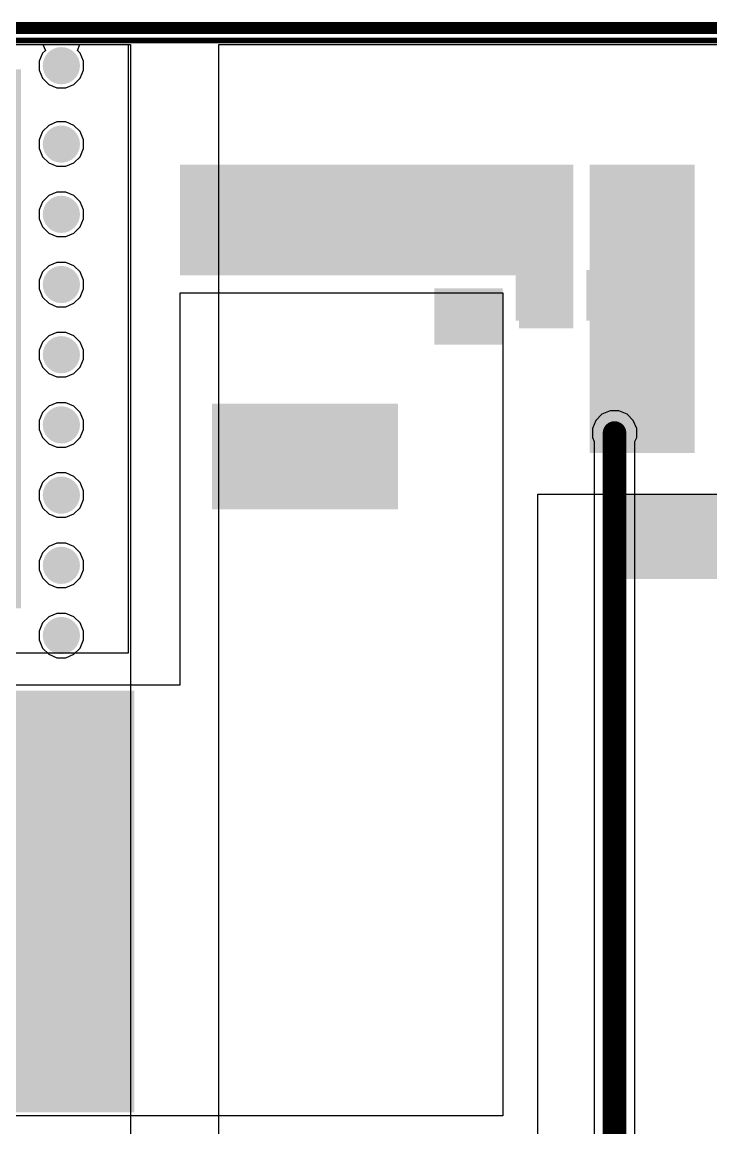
# Model space of a CAD drawing. Header units: millimetres. Extents: x 0 to 214, y 0 to 214.
# Drawn here: x 4.133 to 4.718, y 3.003 to 3.942 of the extents above; entities that cross this region are included whole.
import ezdxf

# ---------------------------------------------------------------- set-up
doc = ezdxf.new("R2010")
doc.units = ezdxf.units.MM
doc.header["$MEASUREMENT"] = 0
for name, color, linetype in [('BottomLayer', 5, 'Continuous'), ('BottomPaste', 16, 'Continuous'), ('BottomSolder', 6, 'Continuous'), ('Mechanical1', 6, 'Continuous'), ('TopLayer', 1, 'Continuous'), ('TopOverlay', 2, 'Continuous'), ('TopSolder', 216, 'Continuous'), ('ViaHoleLayer', 16, 'Continuous')]:
    doc.layers.add(name, color=color, linetype=linetype)

# ---------------------------------------------------------------- blocks, each defined once
blk = doc.blocks.new('760895631_6')
at = {"layer": 'TopOverlay', "const_width": 0.005}
blk.add_lwpolyline([(-0.80709, 0.82546), (0.84843, 0.82546)], dxfattribs=at)
blk = doc.blocks.new('R___0603_B_139')
at = {"layer": 'BottomLayer'}
for points in [[(-0.045, -0.0175), (-0.045, 0.0175), (-0.015, 0.0175), (-0.015, -0.0175)], [(0.015, -0.0175), (0.015, 0.0175), (0.045, 0.0175), (0.045, -0.0175)]]:
    blk.add_hatch(color=5, dxfattribs=at).paths.add_polyline_path(points)
at = {"layer": 'BottomPaste'}
for points in [[(-0.045, -0.0175), (-0.045, 0.0175), (-0.015, 0.0175), (-0.015, -0.0175)], [(0.015, -0.0175), (0.015, 0.0175), (0.045, 0.0175), (0.045, -0.0175)]]:
    blk.add_hatch(color=16, dxfattribs=at).paths.add_polyline_path(points)
at = {"layer": 'BottomSolder'}
for points in [[(-0.049, -0.0215), (-0.049, 0.0215), (-0.011, 0.0215), (-0.011, -0.0215)], [(0.011, -0.0215), (0.011, 0.0215), (0.049, 0.0215), (0.049, -0.0215)]]:
    blk.add_hatch(color=6, dxfattribs=at).paths.add_polyline_path(points)
blk = doc.blocks.new('RES_0805_B_140')
at = {"layer": 'BottomLayer'}
for points in [[(-0.06, 0.025), (-0.02, 0.025), (-0.02, -0.025), (-0.06, -0.025)], [(0.02, 0.025), (0.06, 0.025), (0.06, -0.025), (0.02, -0.025)]]:
    blk.add_hatch(color=5, dxfattribs=at).paths.add_polyline_path(points)
at = {"layer": 'BottomPaste'}
for points in [[(-0.06, 0.025), (-0.02, 0.025), (-0.02, -0.025), (-0.06, -0.025)], [(0.02, 0.025), (0.06, 0.025), (0.06, -0.025), (0.02, -0.025)]]:
    blk.add_hatch(color=16, dxfattribs=at).paths.add_polyline_path(points)
at = {"layer": 'BottomSolder'}
for points in [[(-0.064, 0.029), (-0.016, 0.029), (-0.016, -0.029), (-0.064, -0.029)], [(0.016, 0.029), (0.064, 0.029), (0.064, -0.029), (0.016, -0.029)]]:
    blk.add_hatch(color=6, dxfattribs=at).paths.add_polyline_path(points)
blk = doc.blocks.new('TO_263_B_171')
at = {"layer": 'BottomLayer'}
for points in [[(-0.14094, 0.28504), (-0.05906, 0.28504), (-0.05906, 0.13504), (-0.14094, 0.13504)], [(0.05906, 0.28504), (0.14094, 0.28504), (0.14094, 0.13504), (0.05906, 0.13504)], [(-0.225, -0.03504), (0.225, -0.03504), (0.225, -0.38504), (-0.225, -0.38504)]]:
    blk.add_hatch(color=5, dxfattribs=at).paths.add_polyline_path(points)
at = {"layer": 'BottomPaste'}
for points in [[(-0.14094, 0.28504), (-0.05906, 0.28504), (-0.05906, 0.13504), (-0.14094, 0.13504)], [(0.05906, 0.28504), (0.14094, 0.28504), (0.14094, 0.13504), (0.05906, 0.13504)], [(-0.225, -0.03504), (0.225, -0.03504), (0.225, -0.38504), (-0.225, -0.38504)]]:
    blk.add_hatch(color=16, dxfattribs=at).paths.add_polyline_path(points)
at = {"layer": 'BottomSolder'}
for points in [[(-0.14494, 0.28904), (-0.05506, 0.28904), (-0.05506, 0.13104), (-0.14494, 0.13104)], [(0.05506, 0.28904), (0.14494, 0.28904), (0.14494, 0.13104), (0.05506, 0.13104)], [(-0.229, -0.03104), (0.229, -0.03104), (0.229, -0.38904), (-0.229, -0.38904)]]:
    blk.add_hatch(color=6, dxfattribs=at).paths.add_polyline_path(points)
blk = doc.blocks.new('TO_263_B_173')
at = {"layer": 'BottomLayer'}
for points in [[(-0.14094, 0.28504), (-0.05906, 0.28504), (-0.05906, 0.13504), (-0.14094, 0.13504)], [(0.05906, 0.28504), (0.14094, 0.28504), (0.14094, 0.13504), (0.05906, 0.13504)], [(-0.225, -0.03504), (0.225, -0.03504), (0.225, -0.38504), (-0.225, -0.38504)]]:
    blk.add_hatch(color=5, dxfattribs=at).paths.add_polyline_path(points)
at = {"layer": 'BottomPaste'}
for points in [[(-0.14094, 0.28504), (-0.05906, 0.28504), (-0.05906, 0.13504), (-0.14094, 0.13504)], [(0.05906, 0.28504), (0.14094, 0.28504), (0.14094, 0.13504), (0.05906, 0.13504)], [(-0.225, -0.03504), (0.225, -0.03504), (0.225, -0.38504), (-0.225, -0.38504)]]:
    blk.add_hatch(color=16, dxfattribs=at).paths.add_polyline_path(points)
at = {"layer": 'BottomSolder'}
for points in [[(-0.14494, 0.28904), (-0.05506, 0.28904), (-0.05506, 0.13104), (-0.14494, 0.13104)], [(0.05506, 0.28904), (0.14494, 0.28904), (0.14494, 0.13104), (0.05506, 0.13104)], [(-0.229, -0.03104), (0.229, -0.03104), (0.229, -0.38904), (-0.229, -0.38904)]]:
    blk.add_hatch(color=6, dxfattribs=at).paths.add_polyline_path(points)
blk = doc.blocks.new('SOD_323_B_193')
at = {"layer": 'BottomLayer'}
for points in [[(-0.02953, -0.01772), (-0.06102, -0.01772), (-0.06102, 0.01772), (-0.02953, 0.01772)], [(0.06102, -0.01772), (0.02953, -0.01772), (0.02953, 0.01772), (0.06102, 0.01772)]]:
    blk.add_hatch(color=5, dxfattribs=at).paths.add_polyline_path(points)
at = {"layer": 'BottomPaste'}
for points in [[(-0.02953, -0.01772), (-0.06102, -0.01772), (-0.06102, 0.01772), (-0.02953, 0.01772)], [(0.06102, -0.01772), (0.02953, -0.01772), (0.02953, 0.01772), (0.06102, 0.01772)]]:
    blk.add_hatch(color=16, dxfattribs=at).paths.add_polyline_path(points)
at = {"layer": 'BottomSolder'}
for points in [[(-0.02736, -0.01988), (-0.06319, -0.01988), (-0.06319, 0.01988), (-0.02736, 0.01988)], [(0.06319, -0.01988), (0.02736, -0.01988), (0.02736, 0.01988), (0.06319, 0.01988)]]:
    blk.add_hatch(color=6, dxfattribs=at).paths.add_polyline_path(points)

msp = doc.modelspace()

# ---------------------------------------------------------------- hatches: boundary and pattern name
at = {"layer": 'BottomLayer'}
h = msp.add_hatch(color=5, dxfattribs=at)
edge = h.paths.add_edge_path()
edge.add_arc((4.16616, 3.905), 0.01181, 0, 360)
h = msp.add_hatch(color=5, dxfattribs=at)
edge = h.paths.add_edge_path()
edge.add_arc((4.16616, 3.83838), 0.01181, 0, 360)
for points in [[(4.267, 3.727), (4.59, 3.727), (4.59, 3.821), (4.267, 3.821)], [(4.555, 3.682), (4.601, 3.682), (4.601, 3.821), (4.555, 3.821)], [(4.615, 3.576), (4.704, 3.576), (4.704, 3.821), (4.615, 3.821)], [(4.63, 3.469), (5.015, 3.469), (5.015, 3.541), (4.63, 3.541)]]:
    msp.add_hatch(color=5, dxfattribs=at).paths.add_polyline_path(points)
h = msp.add_hatch(color=5, dxfattribs=at)
edge = h.paths.add_edge_path()
edge.add_arc((4.16616, 3.77875), 0.01181, 0, 360)
h = msp.add_hatch(color=5, dxfattribs=at)
edge = h.paths.add_edge_path()
edge.add_arc((4.16616, 3.71913), 0.01181, 0, 360)
h = msp.add_hatch(color=5, dxfattribs=at)
edge = h.paths.add_edge_path()
edge.add_arc((4.16616, 3.6595), 0.01181, 0, 360)
h = msp.add_hatch(color=5, dxfattribs=at)
edge = h.paths.add_edge_path()
edge.add_arc((4.16616, 3.59987), 0.01181, 0, 360)
h = msp.add_hatch(color=5, dxfattribs=at)
edge = h.paths.add_edge_path()
edge.add_arc((4.636, 3.593), 0.01181, 0, 360)
h = msp.add_hatch(color=5, dxfattribs=at)
edge = h.paths.add_edge_path()
edge.add_arc((4.16616, 3.54025), 0.01181, 0, 360)
h = msp.add_hatch(color=5, dxfattribs=at)
edge = h.paths.add_edge_path()
edge.add_arc((4.16616, 3.48062), 0.01181, 0, 360)
h = msp.add_hatch(color=5, dxfattribs=at)
edge = h.paths.add_edge_path()
edge.add_arc((4.16616, 3.421), 0.01181, 0, 360)
at = {"layer": 'BottomSolder'}
h = msp.add_hatch(color=6, dxfattribs=at)
edge = h.paths.add_edge_path()
edge.add_arc((4.16616, 3.905), 0.01581, 0, 360)
h = msp.add_hatch(color=6, dxfattribs=at)
edge = h.paths.add_edge_path()
edge.add_arc((4.16616, 3.83838), 0.01581, 0, 360)
h = msp.add_hatch(color=6, dxfattribs=at)
edge = h.paths.add_edge_path()
edge.add_arc((4.16616, 3.77875), 0.01581, 0, 360)
h = msp.add_hatch(color=6, dxfattribs=at)
edge = h.paths.add_edge_path()
edge.add_arc((4.16616, 3.71913), 0.01581, 0, 360)
h = msp.add_hatch(color=6, dxfattribs=at)
edge = h.paths.add_edge_path()
edge.add_arc((4.16616, 3.6595), 0.01581, 0, 360)
h = msp.add_hatch(color=6, dxfattribs=at)
edge = h.paths.add_edge_path()
edge.add_arc((4.16616, 3.59987), 0.01581, 0, 360)
h = msp.add_hatch(color=6, dxfattribs=at)
edge = h.paths.add_edge_path()
edge.add_arc((4.636, 3.593), 0.01581, 0, 360)
h = msp.add_hatch(color=6, dxfattribs=at)
edge = h.paths.add_edge_path()
edge.add_arc((4.16616, 3.54025), 0.01581, 0, 360)
h = msp.add_hatch(color=6, dxfattribs=at)
edge = h.paths.add_edge_path()
edge.add_arc((4.16616, 3.48062), 0.01581, 0, 360)
h = msp.add_hatch(color=6, dxfattribs=at)
edge = h.paths.add_edge_path()
edge.add_arc((4.16616, 3.421), 0.01581, 0, 360)
at = {"layer": 'TopLayer'}
h = msp.add_hatch(color=1, dxfattribs=at)
edge = h.paths.add_edge_path()
edge.add_arc((4.16616, 3.905), 0.01181, 0, 360)
h = msp.add_hatch(color=1, dxfattribs=at)
edge = h.paths.add_edge_path()
edge.add_arc((4.16616, 3.83838), 0.01181, 0, 360)
h = msp.add_hatch(color=1, dxfattribs=at)
edge = h.paths.add_edge_path()
edge.add_arc((4.16616, 3.77875), 0.01181, 0, 360)
h = msp.add_hatch(color=1, dxfattribs=at)
edge = h.paths.add_edge_path()
edge.add_arc((4.16616, 3.71913), 0.01181, 0, 360)
h = msp.add_hatch(color=1, dxfattribs=at)
edge = h.paths.add_edge_path()
edge.add_arc((4.16616, 3.6595), 0.01181, 0, 360)
h = msp.add_hatch(color=1, dxfattribs=at)
edge = h.paths.add_edge_path()
edge.add_arc((4.16616, 3.59987), 0.01181, 0, 360)
h = msp.add_hatch(color=1, dxfattribs=at)
edge = h.paths.add_edge_path()
edge.add_arc((4.636, 3.593), 0.01181, 0, 360)
h = msp.add_hatch(color=1, dxfattribs=at)
edge = h.paths.add_edge_path()
edge.add_arc((4.16616, 3.54025), 0.01181, 0, 360)
h = msp.add_hatch(color=1, dxfattribs=at)
edge = h.paths.add_edge_path()
edge.add_arc((4.16616, 3.48062), 0.01181, 0, 360)
h = msp.add_hatch(color=1, dxfattribs=at)
edge = h.paths.add_edge_path()
edge.add_arc((4.16616, 3.421), 0.01181, 0, 360)
at = {"layer": 'TopSolder'}
h = msp.add_hatch(color=216, dxfattribs=at)
edge = h.paths.add_edge_path()
edge.add_arc((4.16616, 3.905), 0.01581, 0, 360)
h = msp.add_hatch(color=216, dxfattribs=at)
edge = h.paths.add_edge_path()
edge.add_arc((4.16616, 3.83838), 0.01581, 0, 360)
h = msp.add_hatch(color=216, dxfattribs=at)
edge = h.paths.add_edge_path()
edge.add_arc((4.16616, 3.77875), 0.01581, 0, 360)
h = msp.add_hatch(color=216, dxfattribs=at)
edge = h.paths.add_edge_path()
edge.add_arc((4.16616, 3.71913), 0.01581, 0, 360)
h = msp.add_hatch(color=216, dxfattribs=at)
edge = h.paths.add_edge_path()
edge.add_arc((4.16616, 3.6595), 0.01581, 0, 360)
h = msp.add_hatch(color=216, dxfattribs=at)
edge = h.paths.add_edge_path()
edge.add_arc((4.16616, 3.59987), 0.01581, 0, 360)
h = msp.add_hatch(color=216, dxfattribs=at)
edge = h.paths.add_edge_path()
edge.add_arc((4.636, 3.593), 0.01581, 0, 360)
h = msp.add_hatch(color=216, dxfattribs=at)
edge = h.paths.add_edge_path()
edge.add_arc((4.16616, 3.54025), 0.01581, 0, 360)
h = msp.add_hatch(color=216, dxfattribs=at)
edge = h.paths.add_edge_path()
edge.add_arc((4.16616, 3.48062), 0.01581, 0, 360)
h = msp.add_hatch(color=216, dxfattribs=at)
edge = h.paths.add_edge_path()
edge.add_arc((4.16616, 3.421), 0.01581, 0, 360)
at = {"layer": 'ViaHoleLayer'}
h = msp.add_hatch(color=16, dxfattribs=at)
edge = h.paths.add_edge_path()
edge.add_arc((4.16616, 3.905), 0.00591, 0, 360)
h = msp.add_hatch(color=16, dxfattribs=at)
edge = h.paths.add_edge_path()
edge.add_arc((4.16616, 3.83838), 0.00591, 0, 360)
h = msp.add_hatch(color=16, dxfattribs=at)
edge = h.paths.add_edge_path()
edge.add_arc((4.16616, 3.77875), 0.00591, 0, 360)
h = msp.add_hatch(color=16, dxfattribs=at)
edge = h.paths.add_edge_path()
edge.add_arc((4.16616, 3.71913), 0.00591, 0, 360)
h = msp.add_hatch(color=16, dxfattribs=at)
edge = h.paths.add_edge_path()
edge.add_arc((4.16616, 3.6595), 0.00591, 0, 360)
h = msp.add_hatch(color=16, dxfattribs=at)
edge = h.paths.add_edge_path()
edge.add_arc((4.16616, 3.59987), 0.00591, 0, 360)
h = msp.add_hatch(color=16, dxfattribs=at)
edge = h.paths.add_edge_path()
edge.add_arc((4.636, 3.593), 0.00591, 0, 360)
h = msp.add_hatch(color=16, dxfattribs=at)
edge = h.paths.add_edge_path()
edge.add_arc((4.16616, 3.54025), 0.00591, 0, 360)
h = msp.add_hatch(color=16, dxfattribs=at)
edge = h.paths.add_edge_path()
edge.add_arc((4.16616, 3.48062), 0.00591, 0, 360)
h = msp.add_hatch(color=16, dxfattribs=at)
edge = h.paths.add_edge_path()
edge.add_arc((4.16616, 3.421), 0.00591, 0, 360)

# ---------------------------------------------------------------- linework, layer by layer
at = {"layer": 'BottomLayer'}
for p, q in [((3.31, 3.923), (4.223, 3.923)), ((4.223, 3.923), (4.223, 3.406)), ((4.267, 3.379), (4.267, 3.712)), ((4.267, 3.712), (4.541, 3.712)), ((4.541, 3.712), (4.541, 3.013)), ((4.571, 2.99), (4.571, 3.541)), ((4.571, 3.541), (4.7595, 3.541)), ((4.223, 3.406), (3.77991, 3.406)), ((3.72108, 3.379), (4.267, 3.379)), ((4.541, 3.013), (3.623, 3.013))]:
    msp.add_line(p, q, dxfattribs=at)
at = {"layer": 'Mechanical1', "const_width": 0.01}
msp.add_lwpolyline([(0.015, 3.93701), (6, 3.93701)], dxfattribs=at)
at = {"layer": 'TopLayer'}
for p, q in [((4.12965, 3.923), (4.15049, 3.923)), ((4.15256, 3.918), (4.15021, 3.91566)), ((4.15049, 3.923), (4.15256, 3.918)), ((4.17976, 3.918), (4.18184, 3.923)), ((4.18211, 3.91566), (4.17976, 3.918)), ((4.18184, 3.923), (4.225, 3.923)), ((4.225, 3.923), (4.225, 2.50333)), ((4.3, 2.50333), (4.3, 3.923)), ((4.3, 3.923), (5.89532, 3.923)), ((4.15021, 3.91566), (4.14735, 3.90874)), ((4.14735, 3.90874), (4.14735, 3.90126)), ((4.18497, 3.90874), (4.18211, 3.91566)), ((4.18497, 3.90126), (4.18497, 3.90874)), ((4.14735, 3.90126), (4.15021, 3.89434)), ((4.18211, 3.89434), (4.18497, 3.90126)), ((4.15021, 3.89434), (4.15551, 3.88905)), ((4.15551, 3.88905), (4.16242, 3.88619)), ((4.1699, 3.88619), (4.17682, 3.88905)), ((4.17682, 3.88905), (4.18211, 3.89434)), ((4.16242, 3.88619), (4.1699, 3.88619)), ((4.15551, 3.85432), (4.15021, 3.84903)), ((4.16242, 3.85719), (4.15551, 3.85432)), ((4.1699, 3.85719), (4.16242, 3.85719)), ((4.17682, 3.85432), (4.1699, 3.85719)), ((4.18211, 3.84903), (4.17682, 3.85432)), ((4.15021, 3.84903), (4.14735, 3.84212)), ((4.14735, 3.84212), (4.14735, 3.83463)), ((4.18497, 3.84212), (4.18211, 3.84903)), ((4.18497, 3.83463), (4.18497, 3.84212)), ((4.14735, 3.83463), (4.15021, 3.82772)), ((4.18211, 3.82772), (4.18497, 3.83463)), ((4.15021, 3.82772), (4.15551, 3.82243)), ((4.17682, 3.82243), (4.18211, 3.82772)), ((4.15551, 3.82243), (4.16242, 3.81956)), ((4.16242, 3.81956), (4.1699, 3.81956)), ((4.1699, 3.81956), (4.17682, 3.82243)), ((4.15551, 3.7947), (4.15021, 3.78941)), ((4.16242, 3.79756), (4.15551, 3.7947)), ((4.1699, 3.79756), (4.16242, 3.79756)), ((4.17682, 3.7947), (4.1699, 3.79756)), ((4.18211, 3.78941), (4.17682, 3.7947)), ((4.15021, 3.78941), (4.14735, 3.78249)), ((4.18497, 3.78249), (4.18211, 3.78941)), ((4.14735, 3.78249), (4.14735, 3.77501)), ((4.18497, 3.77501), (4.18497, 3.78249)), ((4.14735, 3.77501), (4.15021, 3.76809)), ((4.15021, 3.76809), (4.15551, 3.7628)), ((4.17682, 3.7628), (4.18211, 3.76809)), ((4.18211, 3.76809), (4.18497, 3.77501)), ((4.15551, 3.7628), (4.16242, 3.75994)), ((4.16242, 3.75994), (4.1699, 3.75994)), ((4.1699, 3.75994), (4.17682, 3.7628)), ((4.15021, 3.72978), (4.14735, 3.72287)), ((4.15551, 3.73507), (4.15021, 3.72978)), ((4.16242, 3.73794), (4.15551, 3.73507)), ((4.1699, 3.73794), (4.16242, 3.73794)), ((4.17682, 3.73507), (4.1699, 3.73794)), ((4.18211, 3.72978), (4.17682, 3.73507)), ((4.18497, 3.72287), (4.18211, 3.72978)), ((4.14735, 3.72287), (4.14735, 3.71538)), ((4.18497, 3.71538), (4.18497, 3.72287)), ((4.14735, 3.71538), (4.15021, 3.70847)), ((4.18211, 3.70847), (4.18497, 3.71538)), ((4.15021, 3.70847), (4.15551, 3.70318)), ((4.15551, 3.70318), (4.16242, 3.70031)), ((4.1699, 3.70031), (4.17682, 3.70318)), ((4.17682, 3.70318), (4.18211, 3.70847)), ((4.16242, 3.70031), (4.1699, 3.70031)), ((4.15551, 3.67545), (4.15021, 3.67016)), ((4.16242, 3.67831), (4.15551, 3.67545)), ((4.1699, 3.67831), (4.16242, 3.67831)), ((4.17682, 3.67545), (4.1699, 3.67831)), ((4.18211, 3.67016), (4.17682, 3.67545)), ((4.15021, 3.67016), (4.14735, 3.66324)), ((4.14735, 3.66324), (4.14735, 3.65576)), ((4.18497, 3.66324), (4.18211, 3.67016)), ((4.18497, 3.65576), (4.18497, 3.66324)), ((4.14735, 3.65576), (4.15021, 3.64884)), ((4.18211, 3.64884), (4.18497, 3.65576)), ((4.15021, 3.64884), (4.15551, 3.64355)), ((4.17682, 3.64355), (4.18211, 3.64884)), ((4.15551, 3.64355), (4.16242, 3.64069)), ((4.16242, 3.64069), (4.1699, 3.64069)), ((4.1699, 3.64069), (4.17682, 3.64355)), ((4.16242, 3.61869), (4.15551, 3.61582)), ((4.1699, 3.61869), (4.16242, 3.61869)), ((4.17682, 3.61582), (4.1699, 3.61869)), ((4.15021, 3.61053), (4.14735, 3.60362)), ((4.15551, 3.61582), (4.15021, 3.61053)), ((4.18211, 3.61053), (4.17682, 3.61582)), ((4.18497, 3.60362), (4.18211, 3.61053)), ((4.62534, 3.60895), (4.62005, 3.60366)), ((4.63226, 3.61181), (4.62534, 3.60895)), ((4.63974, 3.61181), (4.63226, 3.61181)), ((4.64666, 3.60895), (4.63974, 3.61181)), ((4.65195, 3.60366), (4.64666, 3.60895)), ((4.14735, 3.60362), (4.14735, 3.59613)), ((4.18497, 3.59613), (4.18497, 3.60362)), ((4.62005, 3.60366), (4.61719, 3.59674)), ((4.65481, 3.59674), (4.65195, 3.60366)), ((4.14735, 3.59613), (4.15021, 3.58922)), ((4.15021, 3.58922), (4.15551, 3.58393)), ((4.17682, 3.58393), (4.18211, 3.58922)), ((4.18211, 3.58922), (4.18497, 3.59613)), ((4.61719, 3.59674), (4.61719, 3.58926)), ((4.61719, 3.58926), (4.61867, 3.58569)), ((4.65333, 3.58569), (4.65481, 3.58926)), ((4.65481, 3.58926), (4.65481, 3.59674)), ((4.15551, 3.58393), (4.16242, 3.58106)), ((4.16242, 3.58106), (4.1699, 3.58106)), ((4.1699, 3.58106), (4.17682, 3.58393)), ((4.61867, 3.58569), (4.61867, 2.56618)), ((4.65333, 2.559), (4.65333, 3.58569)), ((4.15021, 3.55091), (4.14735, 3.54399)), ((4.15551, 3.5562), (4.15021, 3.55091)), ((4.16242, 3.55906), (4.15551, 3.5562)), ((4.1699, 3.55906), (4.16242, 3.55906)), ((4.17682, 3.5562), (4.1699, 3.55906)), ((4.18211, 3.55091), (4.17682, 3.5562)), ((4.18497, 3.54399), (4.18211, 3.55091)), ((4.14735, 3.54399), (4.14735, 3.53651)), ((4.18497, 3.53651), (4.18497, 3.54399)), ((4.14735, 3.53651), (4.15021, 3.52959)), ((4.18211, 3.52959), (4.18497, 3.53651)), ((4.15021, 3.52959), (4.15551, 3.5243)), ((4.15551, 3.5243), (4.16242, 3.52144)), ((4.1699, 3.52144), (4.17682, 3.5243)), ((4.17682, 3.5243), (4.18211, 3.52959)), ((4.16242, 3.52144), (4.1699, 3.52144)), ((4.15551, 3.49657), (4.15021, 3.49128)), ((4.16242, 3.49944), (4.15551, 3.49657)), ((4.1699, 3.49944), (4.16242, 3.49944)), ((4.17682, 3.49657), (4.1699, 3.49944)), ((4.18211, 3.49128), (4.17682, 3.49657)), ((4.15021, 3.49128), (4.14735, 3.48437)), ((4.18497, 3.48437), (4.18211, 3.49128)), ((4.14735, 3.48437), (4.14735, 3.47688)), ((4.14735, 3.47688), (4.15021, 3.46997)), ((4.18211, 3.46997), (4.18497, 3.47688)), ((4.18497, 3.47688), (4.18497, 3.48437)), ((4.15021, 3.46997), (4.15551, 3.46468)), ((4.17682, 3.46468), (4.18211, 3.46997)), ((4.15551, 3.46468), (4.16242, 3.46181)), ((4.16242, 3.46181), (4.1699, 3.46181)), ((4.1699, 3.46181), (4.17682, 3.46468)), ((4.16242, 3.43981), (4.15551, 3.43695)), ((4.1699, 3.43981), (4.16242, 3.43981)), ((4.17682, 3.43695), (4.1699, 3.43981)), ((4.15021, 3.43166), (4.14735, 3.42474)), ((4.15551, 3.43695), (4.15021, 3.43166)), ((4.18211, 3.43166), (4.17682, 3.43695)), ((4.18497, 3.42474), (4.18211, 3.43166)), ((4.14735, 3.42474), (4.14735, 3.41726)), ((4.18497, 3.41726), (4.18497, 3.42474)), ((4.14735, 3.41726), (4.15021, 3.41034)), ((4.15021, 3.41034), (4.15551, 3.40505)), ((4.17682, 3.40505), (4.18211, 3.41034)), ((4.18211, 3.41034), (4.18497, 3.41726)), ((4.15551, 3.40505), (4.16242, 3.40219)), ((4.16242, 3.40219), (4.1699, 3.40219)), ((4.1699, 3.40219), (4.17682, 3.40505))]:
    msp.add_line(p, q, dxfattribs=at)
at = {"layer": 'TopLayer', "const_width": 0.02}
msp.add_lwpolyline([(4.636, 2.559), (4.636, 3.593)], dxfattribs=at)
at = {"layer": 'TopLayer', "const_width": 0.01}
msp.add_lwpolyline([(4.631, 3.593, 1), (4.641, 3.593, 1)], format="xyb", close=True, dxfattribs=at)

# ---------------------------------------------------------------- block references
msp.add_blockref('760895631_6', (4.39766, 3.10096))
for name, p, rotation in [('TO_263_B_173', (4.163, 3.673), 270), ('RES_0805_B_140', (4.512, 3.732), 90), ('SOD_323_B_193', (4.61369, 3.771), 180), ('R___0603_B_139', (4.601, 3.71), 180), ('TO_263_B_171', (3.999, 2.98504), 180)]:
    msp.add_blockref(name, p, dxfattribs=dict(rotation=rotation))

doc.saveas('drawing.dxf')
